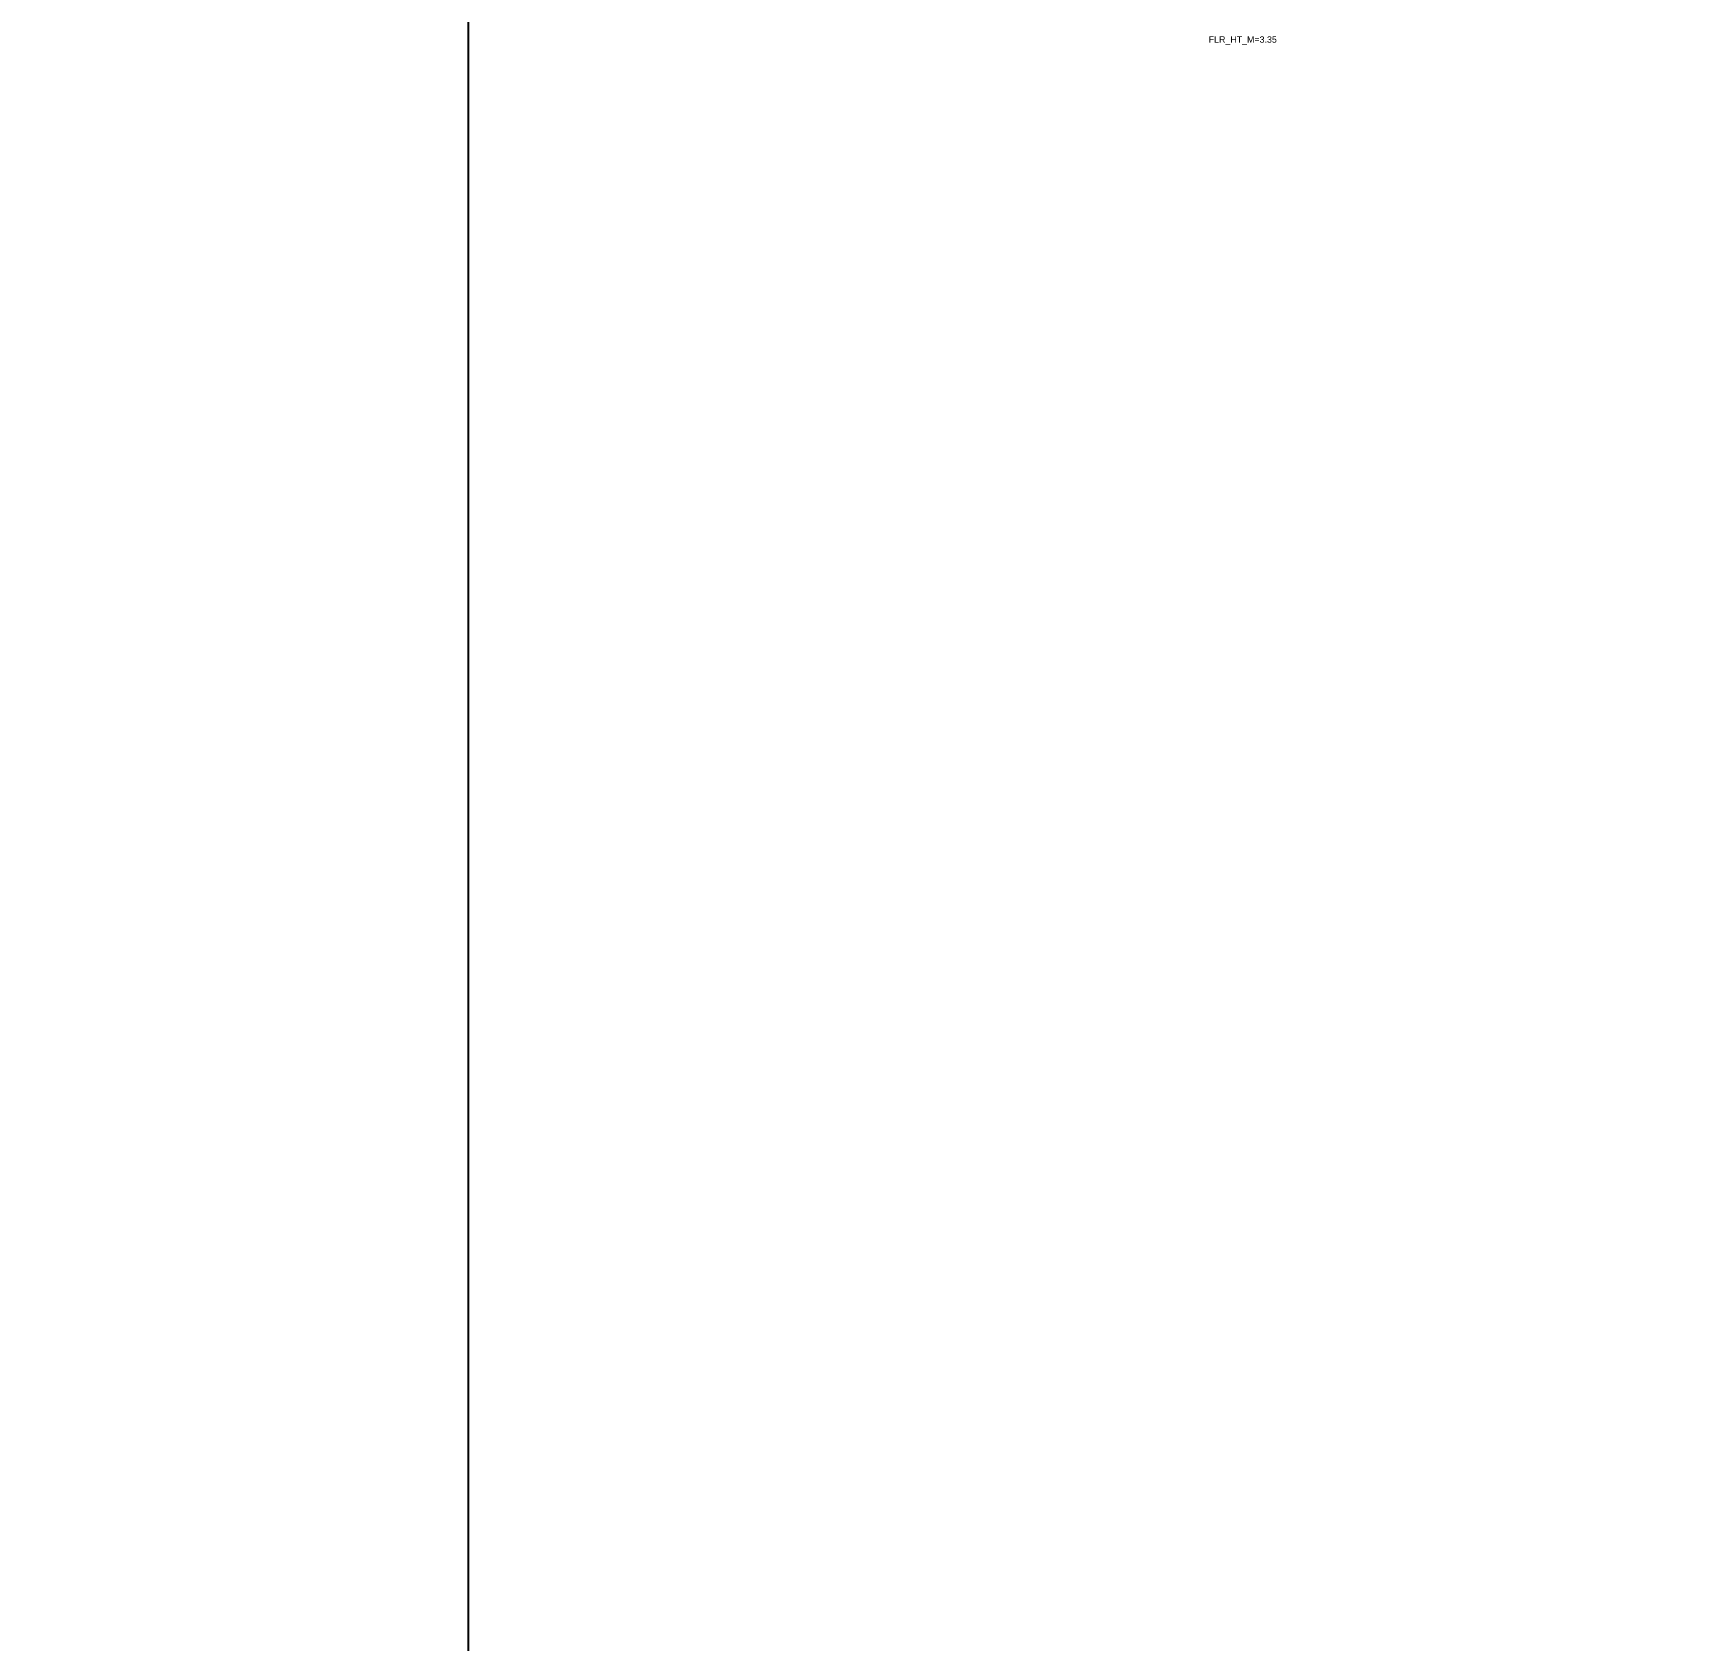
# Model space of a CAD drawing. Header units: metres. Extents: x 256329 to 886268, y -249371 to 355.
# Drawn here: x 287182.7 to 287234.7, y -1251.3 to -1200.6 of the extents above; entities that cross this region are included whole.
import ezdxf

# ---------------------------------------------------------------- set-up
doc = ezdxf.new("R2010")
doc.units = ezdxf.units.M
doc.header["$MEASUREMENT"] = 0
doc.linetypes.add('CONTINOUS', pattern=[0])
doc.layers.add('BLK_2_FLR_35_STAIR_1', color=7, linetype='Continuous')
doc.layers.add('SPA COMMENT', color=7, linetype='Continuous', true_color=0xeb0505)
doc.styles.get("Standard").update_dxf_attribs({"font": 'arial.ttf'})

msp = doc.modelspace()

# ---------------------------------------------------------------- linework, layer by layer
at = {"layer": 'SPA COMMENT'}
msp.add_lwpolyline([(287196.485564, -583.547289), (287356.837695, -583.547289), (287356.837695, -1602.985941), (287196.485564, -1602.985941)], close=True, dxfattribs=at)

# ---------------------------------------------------------------- texts
at = {"layer": 'BLK_2_FLR_35_STAIR_1', "color": 7, "linetype": 'CONTINOUS', "insert": (287221.996213, -1200.704939, 0.042641), "char_height": 0.2, "attachment_point": 3}
msp.add_mtext_dynamic_manual_height_columns('FLR_HT_M=3.35', width=2.272281, gutter_width=0.405, heights=[0.300679], dxfattribs=at)

doc.saveas('drawing.dxf')
